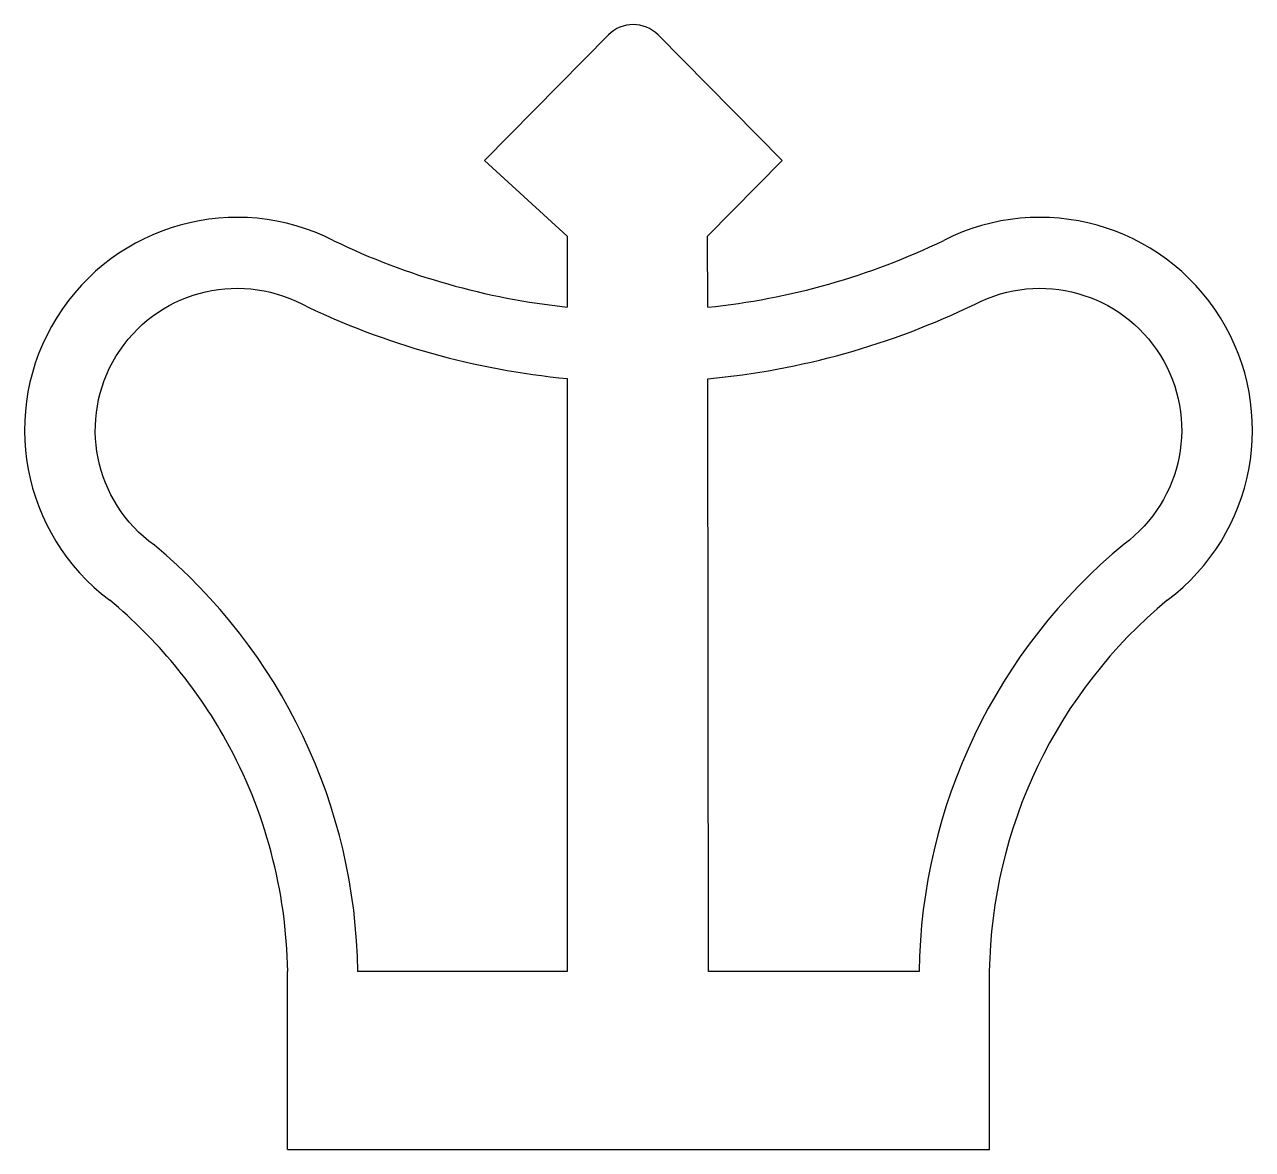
# Model space of a CAD drawing. Header units: millimetres. Extents: x 44.7 to 79.3, y 0.7 to 32.3.
import ezdxf

# ---------------------------------------------------------------- set-up
doc = ezdxf.new("R2010")
doc.units = ezdxf.units.MM
doc.layers.add('Corte exterior', color=1, linetype='Continuous', true_color=0xff0000)
doc.layers.add('grabado linea medio', color=3, linetype='Continuous', true_color=0x00ff00)

msp = doc.modelspace()

# ---------------------------------------------------------------- linework, layer by layer
at = {"layer": 'Corte exterior'}
for p, q in [((61.147, 32.02), (57.658, 28.484)), ((66.03, 28.484), (62.542, 32.02)), ((57.658, 28.484), (59.991, 26.363)), ((63.937, 26.363), (66.03, 28.484)), ((59.991, 26.363), (59.991, 24.368)), ((63.94, 24.363), (63.937, 26.363)), ((52.126, 0.691), (52.126, 5.691)), ((71.86, 0.691), (71.86, 5.691)), ((52.126, 0.691), (71.86, 0.691))]:
    msp.add_line(p, q, dxfattribs=at)
for centre, radius, start, end in [((61.844, 31.322), 0.987, 45, 135), ((50.704, 20.912), 5.977, 62.9296, 233.1697), ((73.282, 20.912), 5.977, 306.831, 116.8843), ((62.064, 44.151), 19.891, 244.2571, 264.0174), ((61.921, 44.151), 19.891, 275.8255, 295.8015), ((38.315, 5.486), 13.813, 29.0422, 50.3927), ((85.671, 5.486), 13.813, 129.6073, 179.1476), ((38.315, 5.486), 13.813, 0.8524, 29.0422)]:
    msp.add_arc(centre, radius, start, end, dxfattribs=at)
at = {"layer": 'grabado linea medio'}
for points in [[(54.098, 5.691, 0.220133), (48.377, 17.674, -0.930815), (52.541, 24.446, 0.089157), (59.991, 22.359), (59.991, 5.691)], [(63.966, 5.691), (63.943, 22.354, 0.089955), (71.46, 24.453, -0.923346), (75.647, 17.702, 0.221011), (69.887, 5.691)]]:
    msp.add_lwpolyline(points, format="xyb", close=True, dxfattribs=at)

doc.saveas('drawing.dxf')
